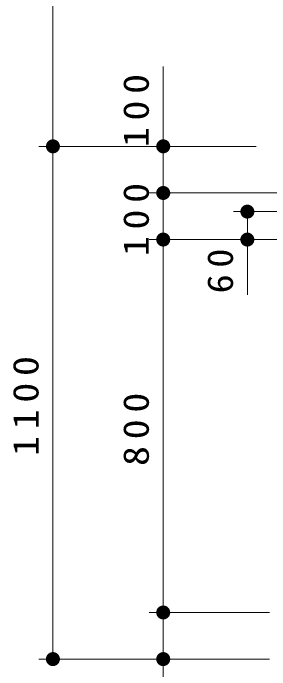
# Model space of a CAD drawing. Units: millimetres on the paper, scale 1:30. Extents: x 895 to 1260, y 264 to 554.
# Drawn here: x 920.43 to 938.75, y 361.72 to 408.69 of the extents above; entities that cross this region are included whole.
import ezdxf

# ---------------------------------------------------------------- set-up
doc = ezdxf.new("R2010")
doc.units = ezdxf.units.MM
doc.layers.add('1_30', color=7, linetype='Continuous', lineweight=25)
doc.styles.add('ＭＳ ゴシック', font='')
doc.styles.get('ＭＳ ゴシック').set_extended_font_data('MS Gothic')

# ---------------------------------------------------------------- blocks, each defined once
blk = doc.blocks.new('filled_dot')
at = {"color": 0, "linetype": 'Continuous', "lineweight": -2, "const_width": 1.25}
blk.add_lwpolyline([(-0.625, 0, 1), (0.625, 0, 1)], format="xyb", close=True, dxfattribs=at)

msp = doc.modelspace()

# ---------------------------------------------------------------- linework, layer by layer
at = {"layer": '1_30', "lineweight": 13}
for p, q in [((923.266, 399.16), (923.266, 530.923)), ((931.142, 395.826), (931.142, 404.87)), ((937.77, 399.16), (922.266, 399.16)), ((937.77, 399.16), (922.266, 399.16)), ((923.266, 362.493), (923.266, 399.16)), ((940.407, 395.826), (930.142, 395.826)), ((931.142, 392.493), (931.142, 395.826)), ((946.874, 394.493), (936.149, 394.493)), ((937.149, 388.532), (937.149, 394.493)), ((940.407, 392.493), (930.142, 392.493)), ((931.142, 365.826), (931.142, 392.493)), ((940.407, 392.493), (936.149, 392.493)), ((938.74, 365.826), (930.142, 365.826)), ((931.142, 356.238), (931.142, 365.826)), ((938.74, 362.493), (922.266, 362.493))]:
    msp.add_line(p, q, dxfattribs=at)

# ---------------------------------------------------------------- block references
at = {"layer": '1_30', "lineweight": 13, "xscale": 0.4, "yscale": 0.4}
for p, rotation in [((923.266, 399.16), 270), ((923.266, 399.16), 90), ((931.142, 399.16), 270), ((931.142, 395.826), 270), ((931.142, 395.826), 90), ((937.149, 394.493), 270), ((931.142, 392.493), 270), ((931.142, 392.493), 90), ((937.149, 392.493), 90), ((931.142, 365.826), 270), ((931.142, 365.826), 90), ((923.266, 362.493), 90), ((931.142, 362.493), 90)]:
    msp.add_blockref('filled_dot', p, dxfattribs=dict(at, rotation=rotation))

# ---------------------------------------------------------------- texts
at = {"layer": '1_30', "char_height": 1.833, "attachment_point": 8, "rotation": 90, "style": 'ＭＳ ゴシック'}
for s, insert in [('\\T1.33;\\W1.15;100', (930.142, 401.953)), ('\\T1.33;\\W1.15;100', (930.142, 394.16)), ('\\T1.34;\\W1.1;60', (936.149, 390.48)), ('\\T1.33;\\W1.15;1100', (922.266, 380.826)), ('\\T1.33;\\W1.15;800', (930.142, 379.16))]:
    msp.add_mtext(s, dxfattribs=dict(at, insert=insert))

doc.saveas('drawing.dxf')
